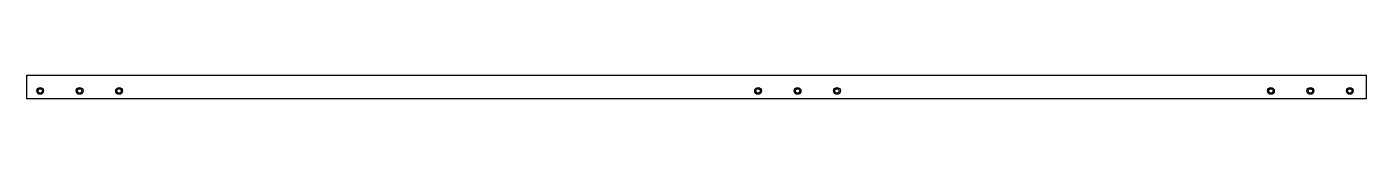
# Model space of a CAD drawing. Header units: millimetres. Extents: x 0 to 3396, y -30 to 30.
import ezdxf

# ---------------------------------------------------------------- set-up
doc = ezdxf.new("R2010")
doc.units = ezdxf.units.MM
doc.header["$LTSCALE"] = 10
for name, color, linetype in [('BOLTS', 6, 'Continuous'), ('GRAPHICS', 1, 'Continuous'), ('MEMBERS', 5, 'Continuous')]:
    doc.layers.add(name, color=color, linetype=linetype)

msp = doc.modelspace()

# ---------------------------------------------------------------- linework, layer by layer
at = {"layer": 'BOLTS', "color": 4, "linetype": 'Continuous'}
for centre in [(34, -10), (134, -10), (234, -10), (1854.2, -10), (1954.2, -10), (2054.2, -10), (3154.4, -10), (3254.4, -10), (3354.4, -10)]:
    msp.add_circle(centre, 8.6, dxfattribs=at)
at = {"layer": 'GRAPHICS', "color": 4, "linetype": 'Continuous'}
for centre in [(34, -10), (134, -10), (234, -10), (1854.2, -10), (1954.2, -10), (2054.2, -10), (3154.4, -10), (3254.4, -10), (3354.4, -10)]:
    msp.add_circle(centre, 5.5, dxfattribs=at)
at = {"layer": 'MEMBERS', "color": 3, "linetype": 'Continuous'}
for p, q in [((0, -30), (0, 30)), ((0, 30), (3396, 30)), ((3396, 30), (3396, -30)), ((3396, -30), (0, -30))]:
    msp.add_line(p, q, dxfattribs=at)

doc.saveas('drawing.dxf')
